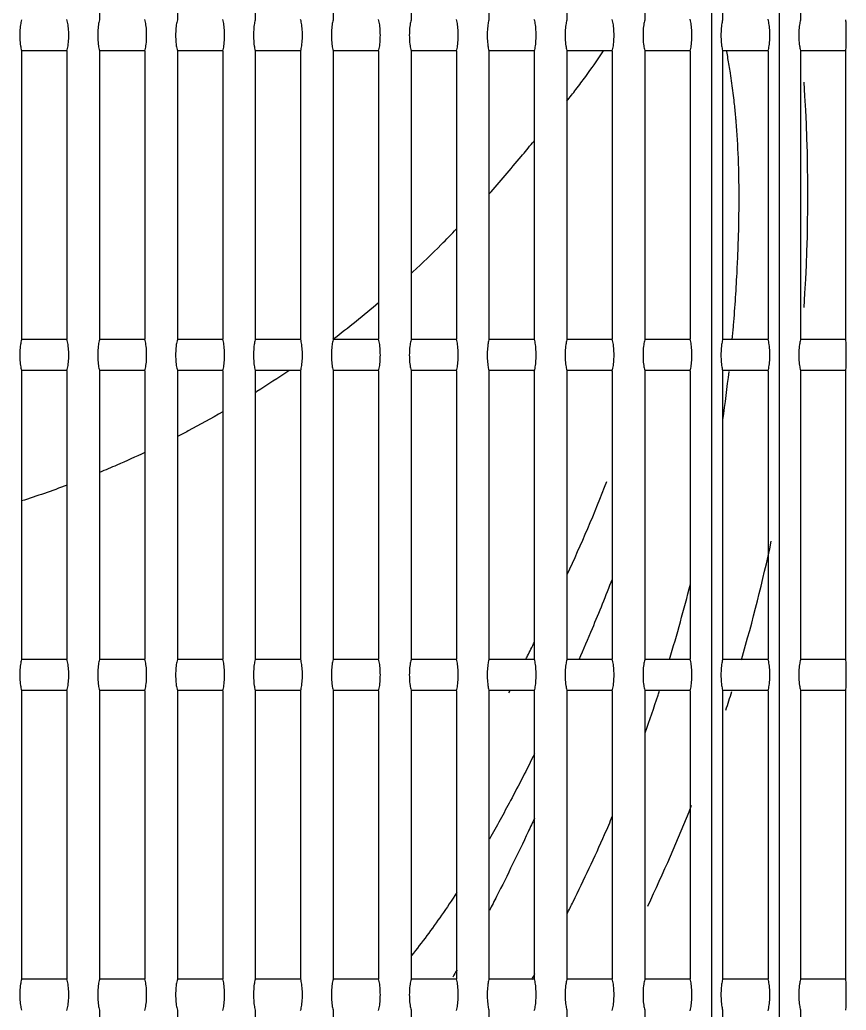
# Model space of a CAD drawing. Header units: millimetres. Extents: x 421 to 5436, y -1186 to -112.
# Drawn here: x 5352.7203 to 5352.9196, y -182.2258 to -181.9871 of the extents above; entities that cross this region are included whole.
import ezdxf

# ---------------------------------------------------------------- set-up
doc = ezdxf.new("R2010")
doc.units = ezdxf.units.MM
doc.layers.add('A-AC', color=150, linetype='Continuous')

msp = doc.modelspace()

# ---------------------------------------------------------------- linework, layer by layer
at = {"layer": 'A-AC', "color": 10, "lineweight": -3, "ltscale": 7.5}
for p, q in [((5352.887151560775, -182.4142387511806), (5352.887151560791, -181.6442392641329)), ((5352.903502851619, -182.4142475945212), (5352.903502851565, -181.6442485716268)), ((5352.739499377936, -181.9174162204206), (5352.739499377936, -181.9871203781945)), ((5352.758284510621, -181.9174114020016), (5352.758284510621, -181.9871251965753)), ((5352.777069659833, -181.9174065822856), (5352.777069659833, -181.9871300162522)), ((5352.795854825592, -181.9174017611208), (5352.795854825592, -181.9871348373774)), ((5352.814640007926, -181.9173969383546), (5352.814640007926, -181.9871396601038)), ((5352.83342520686, -181.9173921138336), (5352.83342520686, -181.987144484584)), ((5352.852210422423, -181.9173872874046), (5352.852210422423, -181.9871493109715)), ((5352.870995654647, -181.9173824589143), (5352.870995654647, -181.9871541394198)), ((5352.889780903562, -181.9173776288835), (5352.889780903562, -181.9871589707575)), ((5352.908566169205, -181.9173727958441), (5352.908566169205, -181.9871638038251)), ((5352.73164896562, -181.994562938374), (5352.720702899183, -181.994562938374)), ((5352.720714261754, -181.9945773587335), (5352.720714261754, -182.0641355736523)), ((5352.731661205082, -181.9945476625819), (5352.731661205082, -182.0641652698041)), ((5352.750432638904, -181.994562938374), (5352.739487002998, -181.994562938374)), ((5352.739499377936, -181.9945043870873), (5352.739499377936, -182.0642085448612)), ((5352.750445927524, -181.9946247768285), (5352.750445927524, -182.0640881559959)), ((5352.769216293183, -181.994562938374), (5352.758271123932, -181.994562938374)), ((5352.758284510621, -181.9944995686683), (5352.758284510621, -182.0642133632421)), ((5352.769230633447, -181.9946296143621), (5352.769230633447, -182.0640833176401)), ((5352.78799992835, -181.994562938374), (5352.777055261939, -181.994562938374)), ((5352.777069659833, -181.9944947489523), (5352.777069659833, -182.0642181829189)), ((5352.788015322828, -181.994543775892), (5352.788015322828, -182.0641691564938)), ((5352.806783544305, -181.994562938374), (5352.795839416966, -181.994562938374)), ((5352.795854825592, -181.9944899277875), (5352.795854825592, -182.0642230040442)), ((5352.806799995642, -181.9946392988304), (5352.806799995642, -182.0640736331204)), ((5352.825567140935, -181.994562938374), (5352.814623588971, -181.994562938374)), ((5352.814640007926, -181.9944851050211), (5352.814640007926, -182.0642278267705)), ((5352.825584651862, -181.9946441456791), (5352.825584651862, -182.0640687862467)), ((5352.844350718133, -181.994562938374), (5352.833407777907, -181.994562938374)), ((5352.83342520686, -181.9944802805003), (5352.83342520686, -182.0642326512507)), ((5352.844369291461, -181.9946489958129), (5352.844369291461, -182.0640639360879)), ((5352.863134275784, -181.994562938374), (5352.852191983732, -181.994562938374)), ((5352.852210422423, -181.9944754540713), (5352.852210422423, -182.0642374776382)), ((5352.863153914408, -181.9946538493896), (5352.863153914408, -182.0640590824869)), ((5352.881917813775, -181.994562938374), (5352.870976206406, -181.994562938374)), ((5352.870995654647, -181.994470625581), (5352.870995654647, -182.0642423060865)), ((5352.881938520672, -181.9946587065667), (5352.881938520672, -182.0640542252854)), ((5352.900701331986, -181.994562938374), (5352.889760445889, -181.994562938374)), ((5352.889780903562, -181.9944657955502), (5352.889780903562, -182.0642471374242)), ((5352.900723110219, -181.9946635675033), (5352.900723110219, -182.0640493643252)), ((5352.919508919492, -181.994562938374), (5352.908544702143, -181.994562938374)), ((5352.908566169205, -181.9944609625106), (5352.908566169205, -182.0642519704918)), ((5352.919508919492, -182.0641499940118), (5352.919508919492, -181.994562938374)), ((5352.891665935412, -181.9999770030424), (5352.89164850445, -181.9998648531964)), ((5352.73164896562, -182.0641499940118), (5352.720702899183, -182.0641499940118)), ((5352.750432638904, -182.0641499940118), (5352.739487002998, -182.0641499940118)), ((5352.769216293183, -182.0641499940118), (5352.758271123932, -182.0641499940118)), ((5352.78799992835, -182.0641499940118), (5352.777055261939, -182.0641499940118)), ((5352.806783544305, -182.0641499940118), (5352.795839416966, -182.0641499940118)), ((5352.825567140935, -182.0641499940118), (5352.814623588971, -182.0641499940118)), ((5352.844350718133, -182.0641499940118), (5352.833407777907, -182.0641499940118)), ((5352.863134275784, -182.0641499940118), (5352.852191983732, -182.0641499940118)), ((5352.881917813775, -182.0641499940118), (5352.870976206406, -182.0641499940118)), ((5352.900701331986, -182.0641499940118), (5352.889760445889, -182.0641499940118)), ((5352.919508919492, -182.0641499940118), (5352.908544702143, -182.0641499940118)), ((5352.73164896562, -182.0716511050407), (5352.720702899183, -182.0716511050407)), ((5352.720714261754, -182.0716655254002), (5352.720714261754, -182.141223740319)), ((5352.731661205082, -182.0716358292484), (5352.731661205082, -182.1412534364706)), ((5352.750432638904, -182.0716511050407), (5352.739487002998, -182.0716511050407)), ((5352.739499377936, -182.071592553754), (5352.739499377936, -182.141296711528)), ((5352.750445927524, -182.071712943495), (5352.750445927524, -182.1411763226627)), ((5352.769216293183, -182.0716511050407), (5352.758271123932, -182.0716511050407)), ((5352.758284510621, -182.0715877353348), (5352.758284510621, -182.1413015299088)), ((5352.769230633447, -182.0717177810288), (5352.769230633447, -182.1411714843066)), ((5352.78799992835, -182.0716511050407), (5352.777055261939, -182.0716511050407)), ((5352.777069659833, -182.071582915619), (5352.777069659833, -182.1413063495854)), ((5352.788015322828, -182.0716319425587), (5352.788015322828, -182.1412573231605)), ((5352.806783544305, -182.0716511050407), (5352.795839416966, -182.0716511050407)), ((5352.795854825592, -182.0715780944543), (5352.795854825592, -182.1413111707109)), ((5352.806799995642, -182.0717274654969), (5352.806799995642, -182.1411617997871)), ((5352.825567140935, -182.0716511050407), (5352.814623588971, -182.0716511050407)), ((5352.814640007926, -182.0715732716878), (5352.814640007926, -182.1413159934373)), ((5352.825584651862, -182.0717323123456), (5352.825584651862, -182.1411569529134)), ((5352.844350718133, -182.0716511050407), (5352.833407777907, -182.0716511050407)), ((5352.83342520686, -182.0715684471668), (5352.83342520686, -182.1413208179174)), ((5352.844369291461, -182.0717371624796), (5352.844369291461, -182.1411521027546)), ((5352.863134275784, -182.0716511050407), (5352.852191983732, -182.0716511050407)), ((5352.852210422423, -182.0715636207381), (5352.852210422423, -182.141325644305)), ((5352.863153914408, -182.0717420160563), (5352.863153914408, -182.1411472491536)), ((5352.881917813775, -182.0716511050407), (5352.870976206406, -182.0716511050407)), ((5352.870995654647, -182.0715587922477), (5352.870995654647, -182.1413304727532)), ((5352.881938520672, -182.0717468732335), (5352.881938520672, -182.1411423919521)), ((5352.900701331986, -182.0716511050407), (5352.889760445889, -182.0716511050407)), ((5352.889780903562, -182.071553962217), (5352.889780903562, -182.1413353040909)), ((5352.900723110219, -182.07175173417), (5352.900723110219, -182.141137530992)), ((5352.919508919492, -182.0716511050407), (5352.908544702143, -182.0716511050407)), ((5352.908566169205, -182.0715491291774), (5352.908566169205, -182.1413401371583)), ((5352.919508919492, -182.1412381606785), (5352.919508919492, -182.0716511050407)), ((5352.73164896562, -182.1412381606785), (5352.720702899183, -182.1412381606785)), ((5352.750432638904, -182.1412381606785), (5352.739487002998, -182.1412381606785)), ((5352.769216293183, -182.1412381606785), (5352.758271123932, -182.1412381606785)), ((5352.78799992835, -182.1412381606785), (5352.777055261939, -182.1412381606785)), ((5352.806783544305, -182.1412381606785), (5352.795839416966, -182.1412381606785)), ((5352.825567140935, -182.1412381606785), (5352.814623588971, -182.1412381606785)), ((5352.844350718133, -182.1412381606785), (5352.833407777907, -182.1412381606785)), ((5352.863134275784, -182.1412381606785), (5352.852191983732, -182.1412381606785)), ((5352.881917813775, -182.1412381606785), (5352.870976206406, -182.1412381606785)), ((5352.900701331986, -182.1412381606785), (5352.889760445889, -182.1412381606785)), ((5352.919508919492, -182.1412381606785), (5352.908544702143, -182.1412381606785)), ((5352.73164896562, -182.1487392717074), (5352.720702899183, -182.1487392717074)), ((5352.720714261754, -182.1487536920667), (5352.720714261754, -182.2183119069857)), ((5352.731661205082, -182.1487239959151), (5352.731661205082, -182.2183416031373)), ((5352.750432638904, -182.1487392717074), (5352.739487002998, -182.1487392717074)), ((5352.739499377936, -182.1486807204208), (5352.739499377936, -182.2183848781945)), ((5352.750445927524, -182.1488011101617), (5352.750445927524, -182.2182644893294)), ((5352.769216293183, -182.1487392717074), (5352.758271123932, -182.1487392717074)), ((5352.758284510621, -182.1486759020015), (5352.758284510621, -182.2183896965753)), ((5352.769230633447, -182.1488059476956), (5352.769230633447, -182.2182596509733)), ((5352.78799992835, -182.1487392717074), (5352.777055261939, -182.1487392717074)), ((5352.777069659833, -182.1486710822858), (5352.777069659833, -182.2183945162521)), ((5352.788015322828, -182.1487201092255), (5352.788015322828, -182.2183454898272)), ((5352.806783544305, -182.1487392717074), (5352.795839416966, -182.1487392717074)), ((5352.795854825592, -182.148666261121), (5352.795854825592, -182.2183993373776)), ((5352.806799995642, -182.1488156321636), (5352.806799995642, -182.2182499664536)), ((5352.825567140935, -182.1487392717074), (5352.814623588971, -182.1487392717074)), ((5352.814640007926, -182.1486614383546), (5352.814640007926, -182.2184041601038)), ((5352.825584651862, -182.1488204790123), (5352.825584651862, -182.2182451195799)), ((5352.844350718133, -182.1487392717074), (5352.833407777907, -182.1487392717074)), ((5352.83342520686, -182.1486566138335), (5352.83342520686, -182.2184089845841)), ((5352.844369291461, -182.1488253291461), (5352.844369291461, -182.2182402694211)), ((5352.863134275784, -182.1487392717074), (5352.852191983732, -182.1487392717074)), ((5352.852210422423, -182.1486517874048), (5352.852210422423, -182.2184138109715)), ((5352.863153914408, -182.1488301827228), (5352.863153914408, -182.2182354158201)), ((5352.881917813775, -182.1487392717074), (5352.870976206406, -182.1487392717074)), ((5352.870995654647, -182.1486469589142), (5352.870995654647, -182.21841863942)), ((5352.881938520672, -182.1488350399), (5352.881938520672, -182.2182305586189)), ((5352.900701331986, -182.1487392717074), (5352.889760445889, -182.1487392717074)), ((5352.889780903562, -182.1486421288835), (5352.889780903562, -182.2184234707574)), ((5352.900723110219, -182.1488399008367), (5352.900723110219, -182.2182256976585)), ((5352.919508919492, -182.1487392717074), (5352.908544702143, -182.1487392717074)), ((5352.908566169205, -182.1486372958441), (5352.908566169205, -182.218428303825)), ((5352.919508919492, -182.2183263273453), (5352.919508919492, -182.1487392717074)), ((5352.73164896562, -182.2183263273453), (5352.720702899183, -182.2183263273453)), ((5352.750432638904, -182.2183263273453), (5352.739487002998, -182.2183263273453)), ((5352.769216293183, -182.2183263273453), (5352.758271123932, -182.2183263273453)), ((5352.78799992835, -182.2183263273453), (5352.777055261939, -182.2183263273453)), ((5352.806783544305, -182.2183263273453), (5352.795839416966, -182.2183263273453)), ((5352.825567140935, -182.2183263273453), (5352.814623588971, -182.2183263273453)), ((5352.844350718133, -182.2183263273453), (5352.833407777907, -182.2183263273453)), ((5352.863134275784, -182.2183263273453), (5352.852191983732, -182.2183263273453)), ((5352.881917813775, -182.2183263273453), (5352.870976206406, -182.2183263273453)), ((5352.900701331986, -182.2183263273453), (5352.889760445889, -182.2183263273453)), ((5352.919508919492, -182.2183263273453), (5352.908544702143, -182.2183263273453)), ((5352.739499377936, -182.2257688870873), (5352.739499377936, -182.2954730448612)), ((5352.758284510621, -182.2257640686682), (5352.758284510621, -182.295477863242)), ((5352.777069659833, -182.2257592489523), (5352.777069659833, -182.2954826829189)), ((5352.795854825592, -182.2257544277875), (5352.795854825592, -182.2954875040441)), ((5352.814640007926, -182.2257496050213), (5352.814640007926, -182.2954923267705)), ((5352.83342520686, -182.2257447805002), (5352.83342520686, -182.2954971512506)), ((5352.852210422423, -182.2257399540713), (5352.852210422423, -182.2955019776382)), ((5352.870995654647, -182.225735125581), (5352.870995654647, -182.2955068060865)), ((5352.889780903562, -182.2257302955502), (5352.889780903562, -182.2955116374242)), ((5352.908566169205, -182.2257254625108), (5352.908566169205, -182.2955164704917))]:
    msp.add_line(p, q, dxfattribs=at)
for start, end in [(356.1074192562696, 3.892580743730405), (343.7182565190196, 347.9467171741705), (341.9089072035187, 342.582774118311), (334.6161053958479, 338.4116981512813)]:
    msp.add_arc((5352.510342252825, -182.029243216193), 0.4, start, end, dxfattribs=at)
for points, start_tangent, end_tangent in [([(5352.720714261754, -181.9871155607614), (5352.720461898327, -181.9882898029914), (5352.720314705058, -181.989944791846), (5352.720314693929, -181.9916797088592), (5352.720461890355, -181.9933349075495), (5352.720714261754, -181.9945092041664)], (-0.003045890310084898, -0.009524838697790684), (0.003045890310084898, -0.009524838697790684)), ([(5352.731661205082, -181.9946199417238), (5352.731933587225, -181.9933295546241), (5352.732077733566, -181.991676719718), (5352.73207772306, -181.9899477907213), (5352.731933579786, -181.9882951585737), (5352.731661205082, -181.9870048247938)], (0.003000445666717017, 0.009539251847030724), (-0.003000445666654939, 0.009539251847050248)), ([(5352.739499377936, -181.9871203781945), (5352.739247871717, -181.9882895353949), (5352.739100516192, -181.9899446987731), (5352.739100510546, -181.9916799326345), (5352.73924786767, -181.9933352023425), (5352.739499377936, -181.9945043870873)], (-0.003048284521927262, -0.009524072735619917), (0.003048284521927262, -0.009524072735619917)), ([(5352.750445927524, -181.9946247768285), (5352.750719196702, -181.993329381683), (5352.750863237218, -181.9916766795075), (5352.7508632319, -181.9899479569215), (5352.750719192938, -181.9882953574474), (5352.750445927524, -181.9869999893294)], (0.0029988726180547, 0.00953974648618514), (-0.0029988726180547, 0.00953974648618514)), ([(5352.758284510621, -181.9871251965753), (5352.758033863166, -181.9882892499768), (5352.757886343661, -181.9899445375561), (5352.757886337984, -181.9916800932426), (5352.758033859094, -181.9933354876162), (5352.758284510621, -181.9944995686683)], (-0.003050714696665457, -0.009523294589560348), (0.003050714696665457, -0.009523294589560348)), ([(5352.769230633447, -181.9946296143621), (5352.769504790136, -181.9933292237299), (5352.769648726409, -181.9916766956678), (5352.769648730724, -181.9899481750574), (5352.76950479319, -181.9882955635753), (5352.769230633447, -181.9869951509734)], (0.002997332463409876, 0.009540230505799599), (-0.002997332463409876, 0.009540230505799599)), ([(5352.777069659833, -181.9871300162522), (5352.776819870787, -181.988288960406), (5352.776672184781, -181.9899443738541), (5352.77667217907, -181.9916802563025), (5352.776819866689, -181.9933357770356), (5352.777069659833, -181.9944947489523)], (-0.00305318100350449, -0.009522504174839687), (0.00305318100350449, -0.009522504174839687)), ([(5352.788015322828, -181.9946344553764), (5352.788290374536, -181.9933290315262), (5352.788434211013, -181.9916765287171), (5352.788434209728, -181.9899482057276), (5352.788290373626, -181.9882957277666), (5352.788015322828, -181.9869903104654)], (0.002995825123029406, 0.009540703948463439), (-0.002995825123029406, 0.009540703948463439)), ([(5352.795854825592, -181.9871348373774), (5352.795605894669, -181.9882886666664), (5352.795458039625, -181.9899442076519), (5352.79545803388, -181.9916804218296), (5352.795605890544, -181.9933360706161), (5352.795854825592, -181.9944899277875)], (-0.003055683614889579, -0.009521701404985107), (0.003055683614889579, -0.009521701404985107)), ([(5352.806799995642, -181.9946392988304), (5352.807075940604, -181.993328871074), (5352.807219677868, -181.9916764997624), (5352.807219682139, -181.989948370019), (5352.807075943623, -181.9882959160198), (5352.806799995642, -181.9869854664537)], (0.002994350520555251, 0.009541166855267257), (-0.002994350520616899, 0.009541166855247913)), ([(5352.814640007926, -181.9871396601038), (5352.814391934906, -181.9882883687419), (5352.814243908273, -181.989944038934), (5352.81424390249, -181.9916805898383), (5352.814391930752, -181.9933363683745), (5352.814640007926, -181.9944851050211)], (-0.003058222707952636, -0.009520886191345999), (0.003058222707952636, -0.009520886191345999)), ([(5352.825584651862, -181.9946441456791), (5352.825861494299, -181.9933287004935), (5352.826005135377, -181.9916764050488), (5352.826005139626, -181.9899484642312), (5352.825861497302, -181.9882960864888), (5352.825584651862, -181.98698061958)], (0.002992908582672237, 0.009541619265919536), (-0.002992908582672237, 0.009541619265919536)), ([(5352.83342520686, -181.987144484584), (5352.833177991592, -181.9882880666157), (5352.8330297908, -181.9899438676853), (5352.83302978498, -181.9916807603445), (5352.833177987408, -181.9933366703269), (5352.83342520686, -181.9944802805003)], (-0.003060798463602176, -0.009520058443371586), (0.003060798463602176, -0.009520058443371586)), ([(5352.844369291461, -181.9946489958129), (5352.844647033688, -181.9933285337363), (5352.844790580783, -181.9916763124861), (5352.844790585006, -181.9899485562737), (5352.844647036673, -181.9882962531312), (5352.844369291461, -181.9869757694212)], (0.00299149923946942, 0.009542061218638972), (-0.00299149923946942, 0.009542061218638972)), ([(5352.852210422423, -181.9871493109715), (5352.851964064822, -181.9882877602706), (5352.851815687288, -181.9899436938892), (5352.851815681428, -181.9916809333636), (5352.851964060606, -181.9933369764906), (5352.852210422423, -181.9944754540713)], (-0.00306341106616175, -0.009519218068713298), (0.00306341106616175, -0.009519218068713298)), ([(5352.863153914408, -181.9946538493896), (5352.863432558806, -181.9933283707965), (5352.863576014111, -181.9916762220678), (5352.863576018311, -181.9899486461518), (5352.863432561771, -181.9882964159524), (5352.863153914408, -181.9869709158202)], (0.00299012242369743, 0.00954249275039294), (-0.00299012242369743, 0.00954249275039294)), ([(5352.870995654647, -181.9871541394198), (5352.870750154696, -181.9882874496893), (5352.870601597819, -181.9899435175296), (5352.870601591918, -181.991681108912), (5352.870750150449, -181.9933372868829), (5352.870995654647, -181.994470625581)], (-0.003066060704488855, -0.009518364972850604), (0.003066060704488855, -0.009518364972850604)), ([(5352.881938520672, -181.9946587065667), (5352.882218069688, -181.9933282116685), (5352.882361435394, -181.9916761337886), (5352.882361439568, -181.9899487338721), (5352.882218072635, -181.9882965749578), (5352.881938520672, -181.9869660586189)], (0.002988778071510543, 0.009542913896670016), (-0.002988778071510543, 0.009542913896670016)), ([(5352.889780903562, -181.9871589707575), (5352.88953625752, -181.9882871608697), (5352.889387517205, -181.989943462813), (5352.8893875218, -181.9916814112191), (5352.889536260829, -181.9933376275317), (5352.889780903562, -181.9944657955502)], (-0.003068747571200936, -0.009517499059324792), (0.003068747571200936, -0.009517499059324792)), ([(5352.900723110219, -181.9946635675033), (5352.901003566367, -181.9933280563473), (5352.901146844659, -181.9916760476428), (5352.901146848806, -181.9899488194396), (5352.901003569295, -181.9882967301533), (5352.900723110219, -181.9869611976585)], (0.002987466122445539, 0.009543324691491968), (-0.002987466122445539, 0.009543324691491968)), ([(5352.908566169205, -181.9871638038251), (5352.90832238097, -181.9882868418417), (5352.908173456056, -181.9899432815694), (5352.908173460643, -181.9916815921681), (5352.908322384277, -181.9933379465133), (5352.908566169205, -181.9944609625106)], (-0.003071471863337841, -0.009516620229510265), (0.003071471863337841, -0.009516620229510265)), ([(5352.919508919492, -181.994562938374), (5352.919552080551, -181.9933262362708), (5352.919575716125, -181.99169710921), (5352.9195758326, -181.9899445186975), (5352.919552248215, -181.9883057100271), (5352.919508919492, -181.9870618273451)], (0.000519798639268621, 0.00998648133101016), (-0.000519798639268621, 0.00998648133101016)), ([(5352.854414107558, -182.0038653368488), (5352.856768892128, -182.0007264087444), (5352.860729198369, -181.9950294479754)], (0.006089495806169381, 0.007932089310304414), (0.00549744360772276, 0.008353329502653906)), ([(5352.860729198369, -181.9950294479754), (5352.861031495755, -181.9945679693199)], (0.005497443607425529, 0.008353329502849519), (0.005461700729480724, 0.00837674311063612)), ([(5352.891648437321, -181.9998647629111), (5352.8913609384, -181.9981017655623), (5352.891069912227, -181.9963836274967), (5352.890758776643, -181.9947121334633)], (-0.001538335973214996, 0.009880967687099916), (-0.0020316631239684, 0.009791442434631733)), ([(5352.892597026696, -182.0069976323657), (5352.892329021667, -182.0047306408405), (5352.892021186619, -182.0023924034738), (5352.891665935412, -181.9999770030424)], (-0.001036018212490831, 0.009946188529451234), (-0.001523913617981436, 0.009883202278863402)), ([(5352.85221091504, -182.0066827737041), (5352.854413617202, -182.0038649603846)], (0.006221682382757832, 0.00782883569428308), (0.006089620002991554, 0.007931993962375738)), ([(5352.893044197817, -182.0115954489593), (5352.892944653895, -182.0104519712722), (5352.892597730808, -182.0069977005387)], (-0.0008351154692405351, 0.00996506809575505), (-0.001100282862080582, 0.009939284562955814)), ([(5352.893600148004, -182.0210697892328), (5352.893575458514, -182.0204042155133), (5352.89304356807, -182.0115955017402)], (-0.000355757866110809, 0.009993669813471941), (-0.000835000007330847, 0.009965077771284954)), ([(5352.841210251643, -182.0200243816566), (5352.843922450666, -182.0167624621199), (5352.844368559443, -182.0162278539938)], (0.006374571723744045, 0.007704857905168849), (0.006407598855369148, 0.007677413425670914)), ([(5352.833434697858, -182.0290739446325), (5352.841210393726, -182.0200245146705)], (0.006660707259908293, 0.007458885895212835), (0.006374545681717817, 0.007704879450821584)), ([(5352.8937443047, -182.0278630601008), (5352.893600412733, -182.0210698071833)], (-7.5663039312852e-05, 0.009999713751127176), (-0.000355793380377573, 0.009993668549160489)), ([(5352.893519874791, -182.0420591335076), (5352.893726843742, -182.0337488320283), (5352.893743782492, -182.0278630640553)], (0.000364797267316231, 0.00999334393252622), (-7.5600295337987e-05, 0.009999714225683893)), ([(5352.815087945608, -182.0478371217303), (5352.821914854947, -182.0412597309803), (5352.825611152656, -182.0375024456396)], (0.007322683194425225, 0.006810162320685344), (0.006946198284137548, 0.007193770179637698)), ([(5352.892411403274, -182.0607154052032), (5352.89329390336, -182.0473053711132), (5352.893520446544, -182.0420591048908)], (0.0008214703919046052, 0.009966202205214589), (0.0003647378458558341, 0.00999334610147174)), ([(5352.814649733968, -182.0482437287458), (5352.815087943146, -182.0478371190829)], (0.007338166736046892, 0.006793475469446763), (0.007322683466589317, 0.006810162028038648)), ([(5352.795786365525, -182.0640838801901), (5352.806829442156, -182.0551957213734)], (0.007969183493336187, 0.006040870338745738), (0.007608013160300948, 0.006489848669475089)), ([(5352.892111360662, -182.0641562888713), (5352.892382776456, -182.0610529014748)], (0.0009124160988727829, 0.009958287847944431), (0.0008300418931964741, 0.009965491982613747)), ([(5352.892383442673, -182.0610528699538), (5352.892411403274, -182.0607154052032)], (0.000829970640156426, 0.009965497917137826), (0.00082147039110333, 0.009966202205280628)), ([(5352.720714261754, -182.0642037274281), (5352.720461898327, -182.0653779696581), (5352.720314705058, -182.0670329585128), (5352.720314693929, -182.068767875526), (5352.720461890355, -182.0704230742163), (5352.720714261754, -182.0715973708332)], (-0.003045890310084898, -0.009524838697790684), (0.003045890310084898, -0.009524838697790684)), ([(5352.731661205082, -182.0717081083906), (5352.731933587225, -182.0704177212908), (5352.732077733566, -182.0687648863848), (5352.73207772306, -182.067035957388), (5352.731933579786, -182.0653833252404), (5352.731661205082, -182.0640929914605)], (0.003000445666717017, 0.009539251847030724), (-0.003000445666717017, 0.009539251847030724)), ([(5352.739499377936, -182.0642085448612), (5352.739247871717, -182.0653777020616), (5352.739100516192, -182.0670328654396), (5352.739100510546, -182.0687680993012), (5352.73924786767, -182.0704233690089), (5352.739499377936, -182.071592553754)], (-0.003048284521927262, -0.009524072735619917), (0.003048284521927262, -0.009524072735619917)), ([(5352.750445927524, -182.071712943495), (5352.750719196702, -182.0704175483497), (5352.750863237218, -182.0687648461742), (5352.7508632319, -182.0670361235882), (5352.750719192938, -182.0653835241142), (5352.750445927524, -182.0640881559959)], (0.0029988726180547, 0.00953974648618514), (-0.0029988726180547, 0.00953974648618514)), ([(5352.758284510621, -182.0642133632421), (5352.758033863166, -182.0653774166433), (5352.757886343661, -182.0670327042228), (5352.757886337984, -182.0687682599091), (5352.758033859094, -182.0704236542829), (5352.758284510621, -182.0715877353348)], (-0.003050714696665457, -0.009523294589560348), (0.003050714696665457, -0.009523294589560348)), ([(5352.769230633447, -182.0717177810288), (5352.769504790136, -182.0704173903966), (5352.769648726409, -182.0687648623345), (5352.769648730724, -182.0670363417241), (5352.76950479319, -182.065383730242), (5352.769230633447, -182.0640833176401)], (0.002997332463409876, 0.009540230505799599), (-0.002997332463409876, 0.009540230505799599)), ([(5352.777069659833, -182.0642181829189), (5352.776819870787, -182.0653771270727), (5352.776672184781, -182.0670325405206), (5352.77667217907, -182.0687684229692), (5352.776819866689, -182.0704239437023), (5352.777069659833, -182.071582915619)], (-0.00305318100350449, -0.009522504174839687), (0.00305318100350449, -0.009522504174839687)), ([(5352.788015322828, -182.0717226220431), (5352.788290374536, -182.0704171981929), (5352.788434211013, -182.0687646953836), (5352.788434209728, -182.0670363723943), (5352.788290373626, -182.0653838944334), (5352.788015322828, -182.0640784771322)], (0.002995825123029406, 0.009540703948463439), (-0.002995825123029406, 0.009540703948463439)), ([(5352.795854825592, -182.0642230040442), (5352.795605894669, -182.0653768333332), (5352.795458039625, -182.0670323743186), (5352.79545803388, -182.0687685884961), (5352.795605890544, -182.0704242372829), (5352.795854825592, -182.0715780944543)], (-0.003055683614889579, -0.009521701404985107), (0.003055683614889579, -0.009521701404985107)), ([(5352.806799995642, -182.0717274654969), (5352.807075940604, -182.0704170377408), (5352.807219677868, -182.0687646664292), (5352.807219682139, -182.0670365366855), (5352.807075943623, -182.0653840826863), (5352.806799995642, -182.0640736331204)], (0.002994350520555251, 0.009541166855267257), (-0.002994350520616899, 0.009541166855247913)), ([(5352.814640007926, -182.0642278267705), (5352.814391934906, -182.0653765354086), (5352.814243908273, -182.0670322056008), (5352.81424390249, -182.0687687565051), (5352.814391930752, -182.070424535041), (5352.814640007926, -182.0715732716878)], (-0.003058222707952636, -0.009520886191345999), (0.003058222707952636, -0.009520886191345999)), ([(5352.825584651862, -182.0717323123456), (5352.825861494299, -182.0704168671602), (5352.826005135377, -182.0687645717155), (5352.826005139626, -182.067036630898), (5352.825861497302, -182.0653842531556), (5352.825584651862, -182.0640687862467)], (0.002992908582672237, 0.009541619265919536), (-0.002992908582672237, 0.009541619265919536)), ([(5352.83342520686, -182.0642326512507), (5352.833177991592, -182.0653762332824), (5352.8330297908, -182.0670320343518), (5352.83302978498, -182.0687689270112), (5352.833177987408, -182.0704248369934), (5352.83342520686, -182.0715684471668)], (-0.003060798463602176, -0.009520058443371586), (0.003060798463602176, -0.009520058443371586)), ([(5352.844369291461, -182.0717371624796), (5352.844647033688, -182.070416700403), (5352.844790580783, -182.0687644791526), (5352.844790585006, -182.0670367229404), (5352.844647036673, -182.065384419798), (5352.844369291461, -182.0640639360879)], (0.00299149923946942, 0.009542061218638972), (-0.00299149923946942, 0.009542061218638972)), ([(5352.852210422423, -182.0642374776382), (5352.851964064822, -182.0653759269371), (5352.851815687288, -182.067031860556), (5352.851815681428, -182.0687691000303), (5352.851964060606, -182.0704251431573), (5352.852210422423, -182.0715636207381)], (-0.00306341106616175, -0.009519218068713298), (0.00306341106616175, -0.009519218068713298)), ([(5352.863153914408, -182.0717420160563), (5352.863432558806, -182.0704165374632), (5352.863576014111, -182.0687643887345), (5352.863576018311, -182.0670368128185), (5352.863432561771, -182.0653845826191), (5352.863153914408, -182.0640590824869)], (0.00299012242369743, 0.00954249275039294), (-0.00299012242369743, 0.00954249275039294)), ([(5352.870995654647, -182.0642423060865), (5352.870750154696, -182.0653756163561), (5352.870601597819, -182.0670316841963), (5352.870601591918, -182.0687692755787), (5352.870750150449, -182.0704254535494), (5352.870995654647, -182.0715587922477)], (-0.003066060704488855, -0.009518364972850604), (0.003066060704488855, -0.009518364972850604)), ([(5352.881938520672, -182.0717468732335), (5352.882218069688, -182.0704163783353), (5352.882361435394, -182.0687643004553), (5352.882361439568, -182.0670369005386), (5352.882218072635, -182.0653847416245), (5352.881938520672, -182.0640542252854)], (0.002988778071510543, 0.009542913896670016), (-0.002988778071510543, 0.009542913896670016)), ([(5352.889780903562, -182.0642471374242), (5352.88953625752, -182.0653753275365), (5352.889387517205, -182.0670316294797), (5352.8893875218, -182.0687695778856), (5352.889536260829, -182.0704257941982), (5352.889780903562, -182.071553962217)], (-0.003068747571200936, -0.009517499059324792), (0.003068747571200936, -0.009517499059324792)), ([(5352.900723110219, -182.07175173417), (5352.901003566367, -182.0704162230138), (5352.901146844659, -182.0687642143096), (5352.901146848806, -182.0670369861064), (5352.901003569295, -182.06538489682), (5352.900723110219, -182.0640493643252)], (0.002987466122445539, 0.009543324691491968), (-0.002987466122445539, 0.009543324691491968)), ([(5352.908566169205, -182.0642519704918), (5352.90832238097, -182.0653750085085), (5352.908173456056, -182.0670314482361), (5352.908173460643, -182.0687697588346), (5352.908322384277, -182.07042611318), (5352.908566169205, -182.0715491291774)], (-0.003071471863337841, -0.009516620229510265), (0.003071471863337841, -0.009516620229510265)), ([(5352.919508919492, -182.0716511050407), (5352.919552080551, -182.0704144029376), (5352.919575716125, -182.0687852758767), (5352.9195758326, -182.0670326853642), (5352.919552248215, -182.0653938766939), (5352.919508919492, -182.0641499940118)], (0.000519798639268621, 0.00998648133101016), (-0.000519798639268621, 0.00998648133101016)), ([(5352.785201525428, -182.0716571730327), (5352.777421091565, -182.0767036498066), (5352.777101847376, -182.076902385114)], (-0.00829088487193834, -0.005591174120009498), (-0.008493252694277927, -0.005278698577409095)), ([(5352.889841588173, -182.0834642774405), (5352.891329923254, -182.0718237753051)], (0.001420734377665726, 0.009898561199897628), (0.001115095535772078, 0.009937633619031301)), ([(5352.769269681736, -182.0815819989953), (5352.760888802864, -182.0861888511731), (5352.758317209138, -182.0875225698551)], (-0.008672993869071704, -0.004977868755506182), (-0.008903019535957788, -0.004553706527912615)), ([(5352.750464499873, -182.0913698352942), (5352.743690376543, -182.0944228244164), (5352.739514954905, -182.0961860402588)], (-0.009055067359682856, -0.004243318879321485), (-0.009246982745971749, -0.003807008024118252)), ([(5352.731677610502, -182.0992610705971), (5352.720735958237, -182.1030651547646)], (-0.009368452973047505, -0.003497440334272682), (-0.009517327825716616, -0.003069278589154174)), ([(5352.852283474359, -182.1208209587846), (5352.861866433552, -182.098345300559)], (0.004213684293848404, 0.009068895449379449), (0.003570901023940149, 0.009340699431906756)), ([(5352.855147318072, -182.1412450947685), (5352.858376555953, -182.1337858544534), (5352.863195799839, -182.121873682918)], (0.004051955749093139, 0.009142300290812541), (0.003602536997865057, 0.009328543679428928)), ([(5352.876952185112, -182.1412448502238), (5352.8819984768, -182.1231401636285)], (0.002918167544953425, 0.009564742452339245), (0.002450268679184222, 0.009695162886708445)), ([(5352.842732225739, -182.1404238782836), (5352.844401001581, -182.1371005543974)], (0.004502060613468835, 0.008929246901763473), (0.004471535256279765, 0.008944572234145525)), ([(5352.720714261754, -182.1412918940946), (5352.720461898327, -182.1424661363246), (5352.720314705058, -182.1441211251793), (5352.720314693929, -182.1458560421925), (5352.720461890355, -182.147511240883), (5352.720714261754, -182.1486855374999)], (-0.003045890310084898, -0.009524838697790684), (0.003045890310084898, -0.009524838697790684)), ([(5352.731661205082, -182.1487962750573), (5352.731933587225, -182.1475058879575), (5352.732077733566, -182.1458530530513), (5352.73207772306, -182.1441241240548), (5352.731933579786, -182.1424714919071), (5352.731661205082, -182.1411811581272)], (0.003000445666717017, 0.009539251847030724), (-0.003000445666717017, 0.009539251847030724)), ([(5352.739499377936, -182.141296711528), (5352.739247871717, -182.1424658687281), (5352.739100516192, -182.1441210321063), (5352.739100510546, -182.145856265968), (5352.73924786767, -182.1475115356757), (5352.739499377936, -182.1486807204208)], (-0.003048284521927262, -0.009524072735619917), (0.003048284521927262, -0.009524072735619917)), ([(5352.750445927524, -182.1488011101617), (5352.750719196702, -182.1475057150165), (5352.750863237218, -182.1458530128409), (5352.7508632319, -182.1441242902549), (5352.750719192938, -182.1424716907809), (5352.750445927524, -182.1411763226627)], (0.0029988726180547, 0.00953974648618514), (-0.0029988726180547, 0.00953974648618514)), ([(5352.758284510621, -182.1413015299088), (5352.758033863166, -182.14246558331), (5352.757886343661, -182.1441208708895), (5352.757886337984, -182.1458564265758), (5352.758033859094, -182.1475118209496), (5352.758284510621, -182.1486759020015)], (-0.003050714696665457, -0.009523294589560348), (0.003050714696665457, -0.009523294589560348)), ([(5352.769230633447, -182.1488059476956), (5352.769504790136, -182.1475055570631), (5352.769648726409, -182.1458530290013), (5352.769648730724, -182.1441245083909), (5352.76950479319, -182.1424718969088), (5352.769230633447, -182.1411714843066)], (0.002997332463409876, 0.009540230505799599), (-0.002997332463409876, 0.009540230505799599)), ([(5352.777069659833, -182.1413063495854), (5352.776819870787, -182.1424652937394), (5352.776672184781, -182.1441207071873), (5352.77667217907, -182.145856589636), (5352.776819866689, -182.1475121103688), (5352.777069659833, -182.1486710822858)], (-0.00305318100350449, -0.009522504174839687), (0.00305318100350449, -0.009522504174839687)), ([(5352.788015322828, -182.1488107887096), (5352.788290374536, -182.1475053648596), (5352.788434211013, -182.1458528620503), (5352.788434209728, -182.1441245390611), (5352.788290373626, -182.1424720611001), (5352.788015322828, -182.1411666437989)], (0.002995825123029406, 0.009540703948463439), (-0.002995825123029406, 0.009540703948463439)), ([(5352.795854825592, -182.1413111707109), (5352.795605894669, -182.1424649999999), (5352.795458039625, -182.1441205409851), (5352.79545803388, -182.1458567551629), (5352.795605890544, -182.1475124039496), (5352.795854825592, -182.148666261121)], (-0.003055683614889579, -0.009521701404985107), (0.003055683614889579, -0.009521701404985107)), ([(5352.806799995642, -182.1488156321636), (5352.807075940604, -182.1475052044075), (5352.807219677868, -182.1458528330959), (5352.807219682139, -182.1441247033524), (5352.807075943623, -182.142472249353), (5352.806799995642, -182.1411617997871)], (0.002994350520616899, 0.009541166855247913), (-0.002994350520616899, 0.009541166855247913)), ([(5352.825584651862, -182.1488204790123), (5352.825861494299, -182.147505033827), (5352.826005135377, -182.1458527383822), (5352.826005139626, -182.1441247975647), (5352.825861497302, -182.1424724198223), (5352.825584651862, -182.1411569529134)], (0.002992908582672237, 0.009541619265919536), (-0.002992908582672237, 0.009541619265919536)), ([(5352.842312816014, -182.1412549659469), (5352.842732225739, -182.1404238782836)], (0.004508514604678431, 0.008925989920417862), (0.004502060612923446, 0.008929246902038458)), ([(5352.844369291461, -182.1488253291461), (5352.844647033688, -182.1475048670698), (5352.844790580783, -182.1458526458193), (5352.844790585006, -182.1441248896069), (5352.844647036673, -182.1424725864645), (5352.844369291461, -182.1411521027546)], (0.00299149923946942, 0.009542061218638972), (-0.00299149923946942, 0.009542061218638972)), ([(5352.863153914408, -182.1488301827228), (5352.863432558806, -182.1475047041299), (5352.863576014111, -182.1458525554012), (5352.863576018311, -182.1441249794852), (5352.863432561771, -182.1424727492856), (5352.863153914408, -182.1411472491536)], (0.00299012242369743, 0.00954249275039294), (-0.00299012242369743, 0.00954249275039294)), ([(5352.881938520672, -182.1488350399), (5352.882218069688, -182.1475045450018), (5352.882361435394, -182.145852467122), (5352.882361439568, -182.1441250672053), (5352.882218072635, -182.1424729082912), (5352.881938520672, -182.1411423919521)], (0.002988778071510543, 0.009542913896670016), (-0.002988778071510543, 0.009542913896670016)), ([(5352.900723110219, -182.1488399008367), (5352.901003566367, -182.1475043896805), (5352.901146844659, -182.1458523809761), (5352.901146848806, -182.1441251527731), (5352.901003569295, -182.1424730634865), (5352.900723110219, -182.141137530992)], (0.002987466122445539, 0.009543324691491968), (-0.002987466122445539, 0.009543324691491968)), ([(5352.919508919492, -182.1487392717074), (5352.919552080551, -182.1475025696043), (5352.919575716125, -182.1458734425435), (5352.9195758326, -182.1441208520309), (5352.919552248215, -182.1424820433606), (5352.919508919492, -182.1412381606785)], (0.000519798639268621, 0.00998648133101016), (-0.000519798639268621, 0.00998648133101016)), ([(5352.814640007926, -182.1413159934373), (5352.814391934906, -182.1424647020751), (5352.814243908273, -182.1441203722675), (5352.81424390249, -182.1458569231718), (5352.814391930752, -182.1475127017077), (5352.814640007926, -182.1486614383546)], (-0.003058222707952636, -0.009520886191345999), (0.003058222707952636, -0.009520886191345999)), ([(5352.83342520686, -182.1413208179174), (5352.833177991592, -182.1424643999489), (5352.8330297908, -182.1441202010185), (5352.83302978498, -182.1458570936779), (5352.833177987408, -182.1475130036602), (5352.83342520686, -182.1486566138335)], (-0.003060798463602176, -0.009520058443371586), (0.003060798463602176, -0.009520058443371586)), ([(5352.852210422423, -182.141325644305), (5352.851964064822, -182.1424640936038), (5352.851815687288, -182.1441200272225), (5352.851815681428, -182.145857266697), (5352.851964060606, -182.147513309824), (5352.852210422423, -182.1486517874048)], (-0.00306341106616175, -0.009519218068713298), (0.00306341106616175, -0.009519218068713298)), ([(5352.870995654647, -182.1413304727532), (5352.870750154696, -182.1424637830228), (5352.870601597819, -182.144119850863), (5352.870601591918, -182.1458574422454), (5352.870750150449, -182.1475136202162), (5352.870995654647, -182.1486469589142)], (-0.003066060704488855, -0.009518364972850604), (0.003066060704488855, -0.009518364972850604)), ([(5352.889780903562, -182.1413353040909), (5352.88953625752, -182.1424634942032), (5352.889387517205, -182.1441197961465), (5352.8893875218, -182.1458577445524), (5352.889536260829, -182.1475139608651), (5352.889780903562, -182.1486421288835)], (-0.003068747571200936, -0.009517499059324792), (0.003068747571200936, -0.009517499059324792)), ([(5352.908566169205, -182.1413401371583), (5352.90832238097, -182.142463175175), (5352.908173456056, -182.1441196149026), (5352.908173460643, -182.1458579255013), (5352.908322384277, -182.1475142798467), (5352.908566169205, -182.1486372958441)], (-0.003071471863337841, -0.009516620229510265), (0.003071471863337841, -0.009516620229510265)), ([(5352.838212471253, -182.1493216391696), (5352.838508830663, -182.1487409814429)], (0.00454659390603838, 0.008906653908936545), (0.004545341632736785, 0.008907293047930425)), ([(5352.871090147465, -182.1589179715943), (5352.874220216871, -182.149838404848)], (0.003377090103860222, 0.009412505640391903), (0.003140880761237815, 0.009493938489567233)), ([(5352.874220216871, -182.149838404848), (5352.874567917703, -182.1487823019556)], (0.003140880760794287, 0.00949393848971397), (0.003113472434282041, 0.009502962138247518)), ([(5352.84443428423, -182.1639754824735), (5352.838625661683, -182.1752908333597), (5352.833524491649, -182.1845488406339)], (-0.004453534615623029, -0.008953548426598667), (-0.004966301059659238, -0.008679622905681302)), ([(5352.844445127064, -182.1794929947071), (5352.84288904333, -182.1828087298954), (5352.835272064828, -182.1983865760103), (5352.833549108627, -182.2017388711631)], (-0.004228306710715418, -0.009062087086323932), (-0.004608271930806813, -0.008874898862056854)), ([(5352.861329875763, -182.1834191671203), (5352.863255802449, -182.1789573409214)], (0.004022243006364052, 0.009155411579921214), (0.003903713436797999, 0.009206574900763194)), ([(5352.852273886715, -182.2025741588482), (5352.85373083316, -182.1996700263874), (5352.861329156193, -182.1834185282271)], (0.004521993992149718, 0.008919168702012642), (0.004022248591755553, 0.009155409126091552)), ([(5352.825674191878, -182.1974361514224), (5352.821996210641, -182.2029042620056), (5352.814770094571, -182.2126358672162)], (-0.005457030746019718, -0.00837978612119638), (-0.006223111035379738, -0.00782770011186779)), ([(5352.825725707422, -182.2160732471871), (5352.824712924818, -182.2178196663021)], (-0.004989640316733135, -0.008666226947734017), (-0.00504392180031444, -0.008634746833133719)), ([(5352.843946521509, -182.2181034274165), (5352.844526108978, -182.2170761129614)], (0.004927100167238685, 0.008701935643406959), (0.004900299044028136, 0.008717056227826966)), ([(5352.720714261754, -182.2183800607613), (5352.720461898327, -182.2195543029914), (5352.720314705058, -182.221209291846), (5352.720314693929, -182.2229442088592), (5352.720461890355, -182.2245994075495), (5352.720714261754, -182.2257737041666)], (-0.003045890310084898, -0.009524838697790684), (0.003045890310084898, -0.009524838697790684)), ([(5352.731661205082, -182.2258844417238), (5352.731933587225, -182.2245940546243), (5352.732077733566, -182.222941219718), (5352.73207772306, -182.2212122907213), (5352.731933579786, -182.2195596585736), (5352.731661205082, -182.2182693247939)], (0.003000445666717017, 0.009539251847030724), (-0.003000445666717017, 0.009539251847030724)), ([(5352.739499377936, -182.2183848781945), (5352.739247871717, -182.2195540353948), (5352.739100516192, -182.2212091987731), (5352.739100510546, -182.2229444326344), (5352.73924786767, -182.2245997023424), (5352.739499377936, -182.2257688870873)], (-0.003048284521927262, -0.009524072735619917), (0.003048284521927262, -0.009524072735619917)), ([(5352.750445927524, -182.2258892768284), (5352.750719196702, -182.2245938816829), (5352.750863237218, -182.2229411795074), (5352.7508632319, -182.2212124569214), (5352.750719192938, -182.2195598574476), (5352.750445927524, -182.2182644893294)], (0.0029988726180547, 0.00953974648618514), (-0.0029988726180547, 0.00953974648618514)), ([(5352.758284510621, -182.2183896965753), (5352.758033863166, -182.2195537499767), (5352.757886343661, -182.2212090375563), (5352.757886337984, -182.2229445932426), (5352.758033859094, -182.2245999876161), (5352.758284510621, -182.2257640686682)], (-0.003050714696665457, -0.009523294589560348), (0.003050714696665457, -0.009523294589560348)), ([(5352.769230633447, -182.2258941143623), (5352.769504790136, -182.2245937237299), (5352.769648726409, -182.2229411956678), (5352.769648730724, -182.2212126750576), (5352.76950479319, -182.2195600635753), (5352.769230633447, -182.2182596509733)], (0.002997332463409876, 0.009540230505799599), (-0.002997332463409876, 0.009540230505799599)), ([(5352.777069659833, -182.2183945162521), (5352.776819870787, -182.2195534604059), (5352.776672184781, -182.221208873854), (5352.77667217907, -182.2229447563025), (5352.776819866689, -182.2246002770355), (5352.777069659833, -182.2257592489523)], (-0.00305318100350449, -0.009522504174839687), (0.00305318100350449, -0.009522504174839687)), ([(5352.788015322828, -182.2258989553764), (5352.788290374536, -182.2245935315261), (5352.788434211013, -182.2229410287171), (5352.788434209728, -182.2212127057278), (5352.788290373626, -182.2195602277668), (5352.788015322828, -182.2182548104656)], (0.002995825123029406, 0.009540703948463439), (-0.002995825123029406, 0.009540703948463439)), ([(5352.795854825592, -182.2183993373776), (5352.795605894669, -182.2195531666666), (5352.795458039625, -182.2212087076518), (5352.79545803388, -182.2229449218296), (5352.795605890544, -182.2246005706163), (5352.795854825592, -182.2257544277875)], (-0.003055683614889579, -0.009521701404985107), (0.003055683614889579, -0.009521701404985107)), ([(5352.806799995642, -182.2259037988304), (5352.807075940604, -182.224593371074), (5352.807219677868, -182.2229409997626), (5352.807219682139, -182.2212128700189), (5352.807075943623, -182.2195604160197), (5352.806799995642, -182.2182499664536)], (0.002994350520616899, 0.009541166855247913), (-0.002994350520616899, 0.009541166855247913)), ([(5352.814640007926, -182.2184041601038), (5352.814391934906, -182.2195528687419), (5352.814243908273, -182.221208538934), (5352.81424390249, -182.2229450898383), (5352.814391930752, -182.2246008683744), (5352.814640007926, -182.2257496050213)], (-0.003058222707952636, -0.009520886191345999), (0.003058222707952636, -0.009520886191345999)), ([(5352.825584651862, -182.2259086456791), (5352.825861494299, -182.2245932004935), (5352.826005135377, -182.222940905049), (5352.826005139626, -182.2212129642314), (5352.825861497302, -182.2195605864888), (5352.825584651862, -182.2182451195799)], (0.002992908582672237, 0.009541619265919536), (-0.002992908582672237, 0.009541619265919536)), ([(5352.83342520686, -182.2184089845841), (5352.833177991592, -182.2195525666157), (5352.8330297908, -182.2212083676852), (5352.83302978498, -182.2229452603444), (5352.833177987408, -182.2246011703269), (5352.83342520686, -182.2257447805002)], (-0.003060798463602176, -0.009520058443371586), (0.003060798463602176, -0.009520058443371586)), ([(5352.84377289899, -182.2184097404254), (5352.843946521509, -182.2181034274165)], (0.004935091292792654, 0.008697406161138052), (0.004927100165995323, 0.008701935644110962)), ([(5352.844369291461, -182.2259134958128), (5352.844647033688, -182.2245930337363), (5352.844790580783, -182.2229408124861), (5352.844790585006, -182.2212130562737), (5352.844647036673, -182.2195607531312), (5352.844369291461, -182.2182402694211)], (0.00299149923946942, 0.009542061218638972), (-0.00299149923946942, 0.009542061218638972)), ([(5352.852210422423, -182.2184138109715), (5352.851964064822, -182.2195522602706), (5352.851815687288, -182.2212081938892), (5352.851815681428, -182.2229454333637), (5352.851964060606, -182.2246014764908), (5352.852210422423, -182.2257399540713)], (-0.00306341106616175, -0.009519218068713298), (0.00306341106616175, -0.009519218068713298)), ([(5352.863153914408, -182.2259183493895), (5352.863432558806, -182.2245928707966), (5352.863576014111, -182.222940722068), (5352.863576018311, -182.2212131461517), (5352.863432561771, -182.2195609159523), (5352.863153914408, -182.2182354158201)], (0.00299012242369743, 0.00954249275039294), (-0.00299012242369743, 0.00954249275039294)), ([(5352.870995654647, -182.21841863942), (5352.870750154696, -182.2195519496893), (5352.870601597819, -182.2212080175298), (5352.870601591918, -182.2229456089119), (5352.870750150449, -182.2246017868829), (5352.870995654647, -182.225735125581)], (-0.003066060704488855, -0.009518364972850604), (0.003066060704488855, -0.009518364972850604)), ([(5352.881938520672, -182.2259232065667), (5352.882218069688, -182.2245927116685), (5352.882361435394, -182.2229406337888), (5352.882361439568, -182.221213233872), (5352.882218072635, -182.2195610749579), (5352.881938520672, -182.2182305586189)], (0.002988778071510543, 0.009542913896670016), (-0.002988778071510543, 0.009542913896670016)), ([(5352.889780903562, -182.2184234707574), (5352.88953625752, -182.2195516608699), (5352.889387517205, -182.221207962813), (5352.8893875218, -182.2229459112191), (5352.889536260829, -182.2246021275316), (5352.889780903562, -182.2257302955502)], (-0.003068747571200936, -0.009517499059324792), (0.003068747571200936, -0.009517499059324792)), ([(5352.900723110219, -182.2259280675034), (5352.901003566367, -182.2245925563473), (5352.901146844659, -182.2229405476428), (5352.901146848806, -182.2212133194396), (5352.901003569295, -182.2195612301532), (5352.900723110219, -182.2182256976585)], (0.002987466122445539, 0.009543324691491968), (-0.002987466122445539, 0.009543324691491968)), ([(5352.908566169205, -182.218428303825), (5352.90832238097, -182.2195513418417), (5352.908173456056, -182.2212077815693), (5352.908173460643, -182.2229460921681), (5352.908322384277, -182.2246024465135), (5352.908566169205, -182.2257254625108)], (-0.003071471863337841, -0.009516620229510265), (0.003071471863337841, -0.009516620229510265)), ([(5352.919508919492, -182.2258274383739), (5352.919552080551, -182.2245907362708), (5352.919575716125, -182.22296160921), (5352.9195758326, -182.2212090186974), (5352.919552248215, -182.2195702100271), (5352.919508919492, -182.2183263273453)], (0.000519798639268621, 0.00998648133101016), (-0.000519798639268621, 0.00998648133101016))]:
    msp.add_spline(points, degree=3, dxfattribs=dict(at, start_tangent=start_tangent, end_tangent=end_tangent))

doc.saveas('drawing.dxf')
